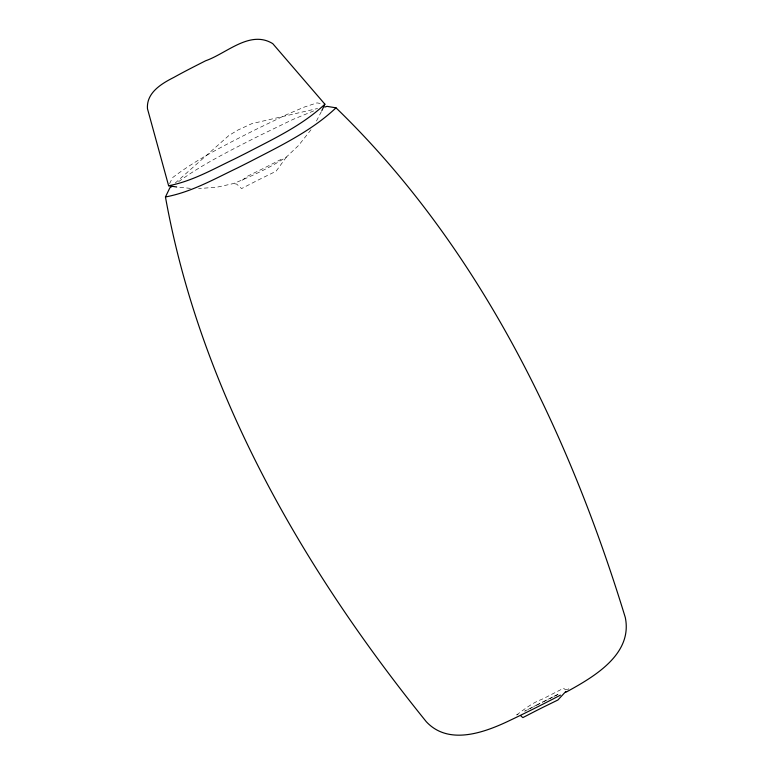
<?xml version="1.0" encoding="UTF-8"?>
<svg xmlns="http://www.w3.org/2000/svg" width="774" height="774" viewBox="0 0 774 774"><rect width="100%" height="100%" fill="white"/><g stroke="black" fill="none" stroke-linecap="round" stroke-linejoin="round"><path stroke-width="0.58" stroke-dasharray="3.87 2.9" d="M321.384 111.601L316.044 121.837M169.583 183.728L172.486 177.71C195.3 160.305 220.88 147.205 246.374 134.26A277.702 36.243 -28 0 1 255.923 129.452L286.757 114.533L304.259 107.093L316.963 102.894L322.632 103.832M311.003 129.742L298.58 145.454L286.496 156.938C270.126 167.716 251.724 176.133 233.496 183.554L217.291 187.115L198.589 188.604M567.429 689.963L568.3 689.17M175.224 183.08L228.804 135.585L237.666 130.158L251.927 123.617L317.601 108.505M286.448 156.987L276.057 171.257L261.767 178.252A196.112 25.6 -28 0 0 255.033 181.638L241.575 188.575L236.68 184.096L233.496 183.554M568.774 688.763L568.406 688.947M242.127 180.284L247.554 176.182L260.78 169.719A196.112 25.6 -28 0 0 267.514 166.342L282.026 158.873L283.284 159.618M178.591 181.677C201.105 165.21 226.105 152.662 250.873 139.988A284.88 37.181 -28 0 1 260.674 135.063L292.969 119.438L315.889 110.014M516.616 714.973C524.675 709.003 532.396 702.84 541.984 699.28A197.564 25.784 -28 0 0 548.766 695.874L563.588 688.241L565.155 689.547L567.806 689.17M518.145 714.683L516.848 714.828M558.093 694.346L554.078 696.416M553.313 696.813L545.893 700.586A223.202 29.131 -28 0 1 544.18 701.447M537.514 704.582L524.724 711.161L535.724 705.675M536.556 705.259L538.22 704.437A223.202 29.131 -28 0 0 543.329 701.873M557.802 694.491L546.028 700.306A223.202 29.131 -28 0 0 538.346 704.166M190.433 188.372L176.607 186.969"/><path stroke-width="1.16" d="M321.878 110.566L324.896 104.2L272.758 43.644C249.992 29.635 226.811 53.387 205.691 60.749C195 66.167 184.299 71.576 173.84 77.41C161.505 83.64 146.286 92.754 147.466 108.699L168.616 185.741L176.607 186.969M560.444 695.139C543.841 703.789 527.113 712.225 510.201 720.265C484.863 732.465 448.843 745.884 426.329 721.755C303.214 569.354 200.466 391.905 165.452 196.964L169.864 187.83L171.799 186.466M565.823 691.463L557.919 699.996L543.338 707.126A197.564 25.784 -28 0 0 536.546 710.542L522.827 717.614L520.67 715.698M324.896 104.2C302.421 125.33 274.219 138.527 247.129 152.642A276.415 36.078 -28 0 1 234.406 159.038C213.043 169.206 192.107 181.3 168.616 185.741M565.697 692.353C593.242 677.25 632.909 654.707 625.305 617.526C568.029 430.16 478.342 245.629 336.013 107.838C311.274 131.164 280.294 145.909 250.399 161.437A283.594 37.017 -28 0 1 237.347 168.006C214.04 179.142 191.12 192.204 165.452 196.964M324.761 107.083L326.976 106.348L336.013 107.838"/></g></svg>
